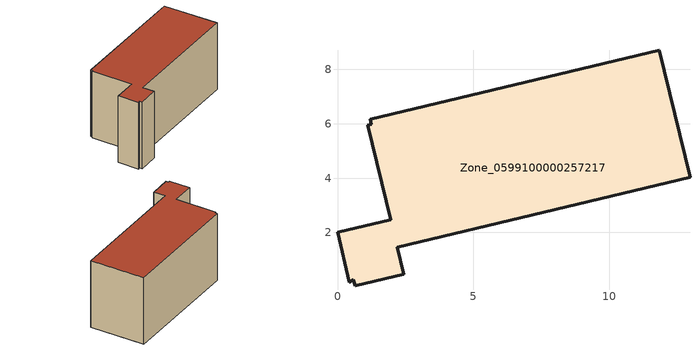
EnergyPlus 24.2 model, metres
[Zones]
Zone_0599100000257217
 floor ground (C_G): 0.43,0.17 0,2 1.95,2.47 1.12,5.95 1.25,5.98 1.2,6.17 11.83,8.7 12.96,4.03 2.19,1.46 2.43,0.47 0.65,0.04 0.58,0.25 z0
 wall outside (C_F): 0.65,0.04 2.43,0.47 2.19,1.46 12.96,4.03 11.83,8.7 1.2,6.17 1.25,5.98 1.12,5.95 1.95,2.47 0,2 0.43,0.17 0.58,0.25 0.65,0.04 z0:6.06
 roof outside (C_R): 1.2,6.17 1.25,5.98 1.12,5.95 1.95,2.47 0,2 0.43,0.17 0.58,0.25 0.65,0.04 2.43,0.47 2.19,1.46 12.96,4.03 11.83,8.7 z6.06
[BUILDING]
Pand.0599100000257217: North Axis=0; Terrain=City; Loads Convergence Tolerance Value=0.04; Temperature Convergence Tolerance Value=0.4; Solar Distribution=FullExterior; Maximum Number of Warmup Days=25; Minimum Number of Warmup Days=1
[Site:Location]
Rotterdam.The.Hague.AP_ZH_NLD Design_Conditions: Latitude=51.96; Longitude=4.45; Time Zone=1; Elevation=-4.5
[SITE:GROUNDTEMPERATURE:BUILDINGSURFACE]
18, 18, 18, 18, 18, 18, 18, 18, 18, 18, 18, 18
[MATERIAL] Thermal Absorptance=0.9; Solar Absorptance=0.7; Visible Absorptance=0.7
Name | Roughness | Thickness | Conductivity | Density | Specific Heat
G.TI.1975-1991 | MediumSmooth | 0.15 | 0.288461 | 540 | 1210
F.TI.1975-1991 | Rough | 0.3 | 0.230769 | 1920 | 840
R.TI.1975-1991 | MediumRough | 0.2 | 0.153846 | 1500 | 1000
[CONSTRUCTION]
C_G: G.TI.1975-1991
C_F: F.TI.1975-1991
C_R: R.TI.1975-1991
[ZONE]
Zone_0599100000257217: Type=1; Multiplier=1; Ceiling Height=Autocalculate; Volume=Autocalculate; Floor Area=autocalculate; Part of Total Floor Area=Yes
[ZONEINFILTRATION:DESIGNFLOWRATE]
Infil_Zone_0599100000257217: Zone or ZoneList or Space or SpaceList=Zone_0599100000257217; Schedule=AlwaysOn; Design Flow Rate Calculation Method=Flow/Area; Flow Rate per Floor Area=0.003; Constant Term Coefficient=1; Temperature Term Coefficient=0; Velocity Term Coefficient=0; Velocity Squared Term Coefficient=0
[HVACTEMPLATE:ZONE:IDEALLOADSAIRSYSTEM]
Zone_0599100000257217: Maximum Heating Supply Air Temperature=50; Minimum Cooling Supply Air Temperature=13; Maximum Heating Supply Air Humidity Ratio=0.0156; Minimum Cooling Supply Air Humidity Ratio=0.0077; Heating Limit=NoLimit; Cooling Limit=NoLimit; Dehumidification Control Type=ConstantSensibleHeatRatio; Cooling Sensible Heat Ratio=0.7; Dehumidification Setpoint=60; Humidification Control Type=None; Humidification Setpoint=30; Outdoor Air Method=None; Outdoor Air Flow Rate per Person=0.00944; Outdoor Air Flow Rate per Zone Floor Area=0; Outdoor Air Flow Rate per Zone=0; Demand Controlled Ventilation Type=None; Outdoor Air Economizer Type=NoEconomizer; Heat Recovery Type=None; Sensible Heat Recovery Effectiveness=0.7; Latent Heat Recovery Effectiveness=0.65
[ZONECONTROL:THERMOSTAT]
ThermostatControl_Zone_0599100000257217: Zone or ZoneList=Zone_0599100000257217; Control Type Schedule=DualSetpointControlType; Control 1=Thermostat_Zone_0599100000257217; Temperature Difference Between Cutout And Setpoint=0
[THERMOSTATSETPOINT:DUALSETPOINT]
Thermostat_Zone_0599100000257217: Heating Setpoint Temperature Schedule=HeatingSetpoint_Zone_0599100000257217; Cooling Setpoint Temperature Schedule=CoolingSetpoint_Zone_0599100000257217
[SCHEDULE:COMPACT]
HeatingSetpoint_Zone_0599100000257217: Through: 12/31, For: AllDays, Until: 24:00, 21
CoolingSetpoint_Zone_0599100000257217: Through: 12/31, For: AllDays, Until: 24:00, 24
DualSetpointControlType: Through: 12/31, For: AllDays, Until: 24:00, 4
AlwaysOn: Through: 12/31, For: AllDays, Until: 24:00, 1
